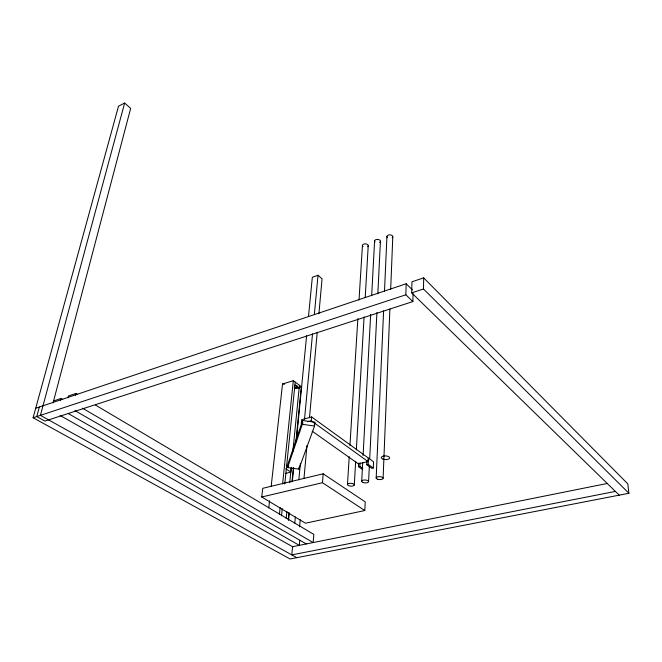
<?xml version="1.0" encoding="UTF-8"?>
<svg xmlns="http://www.w3.org/2000/svg" width="662" height="662" viewBox="0 0 662 662"><rect width="100%" height="100%" fill="white"/><g stroke="black" fill="none" stroke-linecap="round" stroke-linejoin="round"><path stroke-width="0.99" d="M53.084 402.86L130.662 108.386L124.646 103.024L118.498 106.218L33.1 417.763L290.072 558.976L628.9 493.273L423.49 288.971L423.672 277.866L411.963 281.797L411.69 292.861L619.235 495.151M39.339 407.022L36.749 416.563L44.933 421.082L412.873 301.574L413.063 293.572M412.873 301.574L405.847 294.789L406.17 283.75L35.707 408.247M383.108 478.262L389.893 309.013M390.679 289.41L392.789 236.781M376.173 477.964L383.612 310.859M384.49 291.263L386.922 236.591M373.26 468.017L373.55 461.778L368.469 458.104L368.155 464.368L373.26 468.017L371.845 468.357L366.731 464.707L366.913 461.124M368.585 481.597L369.346 466.131M369.702 458.907L376.91 312.456M377.828 293.895L380.418 241.299M364.795 510.534L365.234 501.895L323.172 473.793L262.74 488.316L261.73 496.997L305.455 523.203L364.795 510.534L322.468 482.714L261.73 496.997M312.183 431.185L358.357 463.88L368.014 461.546L368.196 457.905L311.595 416.936L301.632 419.683L301.276 423.465L302.956 424.648M361.709 481.299L362.71 462.639M363.09 455.53L370.67 314.301M371.663 295.748L374.601 240.985M362.147 469.267L358.481 466.685L358.68 463.119M362.817 468.423L359.888 466.346L360.087 462.779M354.286 484.981A3.409 1.432 3.6 0 0 349.346 483.368A3.409 1.432 3.6 0 0 349.031 485.825A3.409 1.432 3.6 0 0 354.286 484.981L355.668 461.273M356.33 449.937L364.075 316.99M365.217 297.412L368.213 245.875M347.484 484.485L349.222 456.664M349.933 445.327L357.869 318.596M359.027 300.052L362.445 245.437M322.468 482.714L323.172 473.793M314.533 426.03L314.864 422.224L302.658 420.494L287.945 463.979L287.581 467.587L298.885 469.126L314.533 426.03L302.302 424.301L287.581 467.587M299.778 540.266L299.323 545.347L68.294 413.568M368.014 461.546L311.256 420.734L311.595 416.936M299.596 526.878L300.242 519.678M303.974 478.51L306.961 445.576M309.477 417.788L317.214 332.365M318.894 313.846L322.063 278.851L318.017 275.251L312.332 277.287L308.517 316.262M302.302 424.301L302.658 420.494M298.885 469.126L299.058 467.314M294.772 523.054L295.351 516.89M298.827 479.876L300.366 463.417M304.52 419.203L312.522 333.863M314.359 314.326L318.017 275.251M288.26 519.769L288.963 512.603M291.975 481.895L293.382 467.562M295.889 441.976L301.309 386.707L293.316 380.716L282.533 383.96L271.163 486.396M288.549 520.365L289.253 513.182M292.364 481.39L293.671 468.059M296.377 440.362L306.614 335.75M286.191 518.536L286.903 511.362M289.757 482.672L291.28 467.298M292.811 451.923L299.431 385.301M291.015 471.22L291.28 468.522M281.515 515.781L282.26 508.582M284.784 483.914L295.219 382.139M279.414 514.556L280.158 507.406M282.6 483.905L293.316 380.716M268.772 507.903L269.566 500.737M75.402 395.363L75.882 393.468L77.653 394.519M67.929 397.87L68.418 395.984L75.882 393.468M60.399 400.402L60.887 398.516L62.667 399.55M124.646 103.024L40.415 415.347L296.799 557.669M314.169 424.143L314.864 422.224M53.572 400.982L60.887 398.516M33.1 417.763L405.847 294.789M411.69 292.861L423.49 288.971M294.474 388.726L301.309 386.707L299.332 386.418M301.276 423.465L303.088 422.968M307.623 421.727L311.256 420.734M285.496 473.454L290.924 472.114L285.794 468.804M358.481 466.685L359.888 466.346M366.731 464.707L368.155 464.368M607.302 483.45L292.554 546.704L291.793 554.888L615.395 491.411M282.533 383.96L284.503 384.25M294.391 385.698L297.354 386.128M294.242 387.477L299.257 388.205M60.076 415.446L293.043 546.986M74.938 410.589L306.283 543.949M82.419 408.156L313.167 542.567L313.829 534.391L95.411 405.036M286.166 465.196L288.723 466.859M294.929 384.928L299.158 388.073M406.17 283.75L412.443 289.89M423.672 277.866L627.816 483.897L628.9 493.273M363.033 246.653A2.896 1.779 3.4 0 1 363.314 244.303A2.896 1.779 3.4 0 1 367.153 244.344A2.896 1.779 3.4 0 1 367.774 246.694M375.056 242.102A2.913 1.804 2.9 0 1 375.71 239.727A2.913 1.804 2.9 0 1 379.616 240.025A2.913 1.804 2.9 0 1 379.698 242.449M387.485 237.708A2.938 1.829 2.3 0 1 387.907 235.267A2.938 1.829 2.3 0 1 391.854 235.391A2.938 1.829 2.3 0 1 392.177 237.848M383.083 459.163A4.179 1.845 2.7 0 0 389.628 458.046A4.179 1.845 2.7 0 0 383.679 455.994A4.179 1.845 2.7 0 0 383.083 459.163M363.231 482.565A3.442 1.448 3.3 0 0 368.577 481.704A3.442 1.448 3.3 0 0 363.62 480.066A3.442 1.448 3.3 0 0 363.231 482.565M377.679 479.247A3.476 1.473 2.9 0 0 383.099 478.369A3.476 1.473 2.9 0 0 378.143 476.714A3.476 1.473 2.9 0 0 377.679 479.247"/></g></svg>
